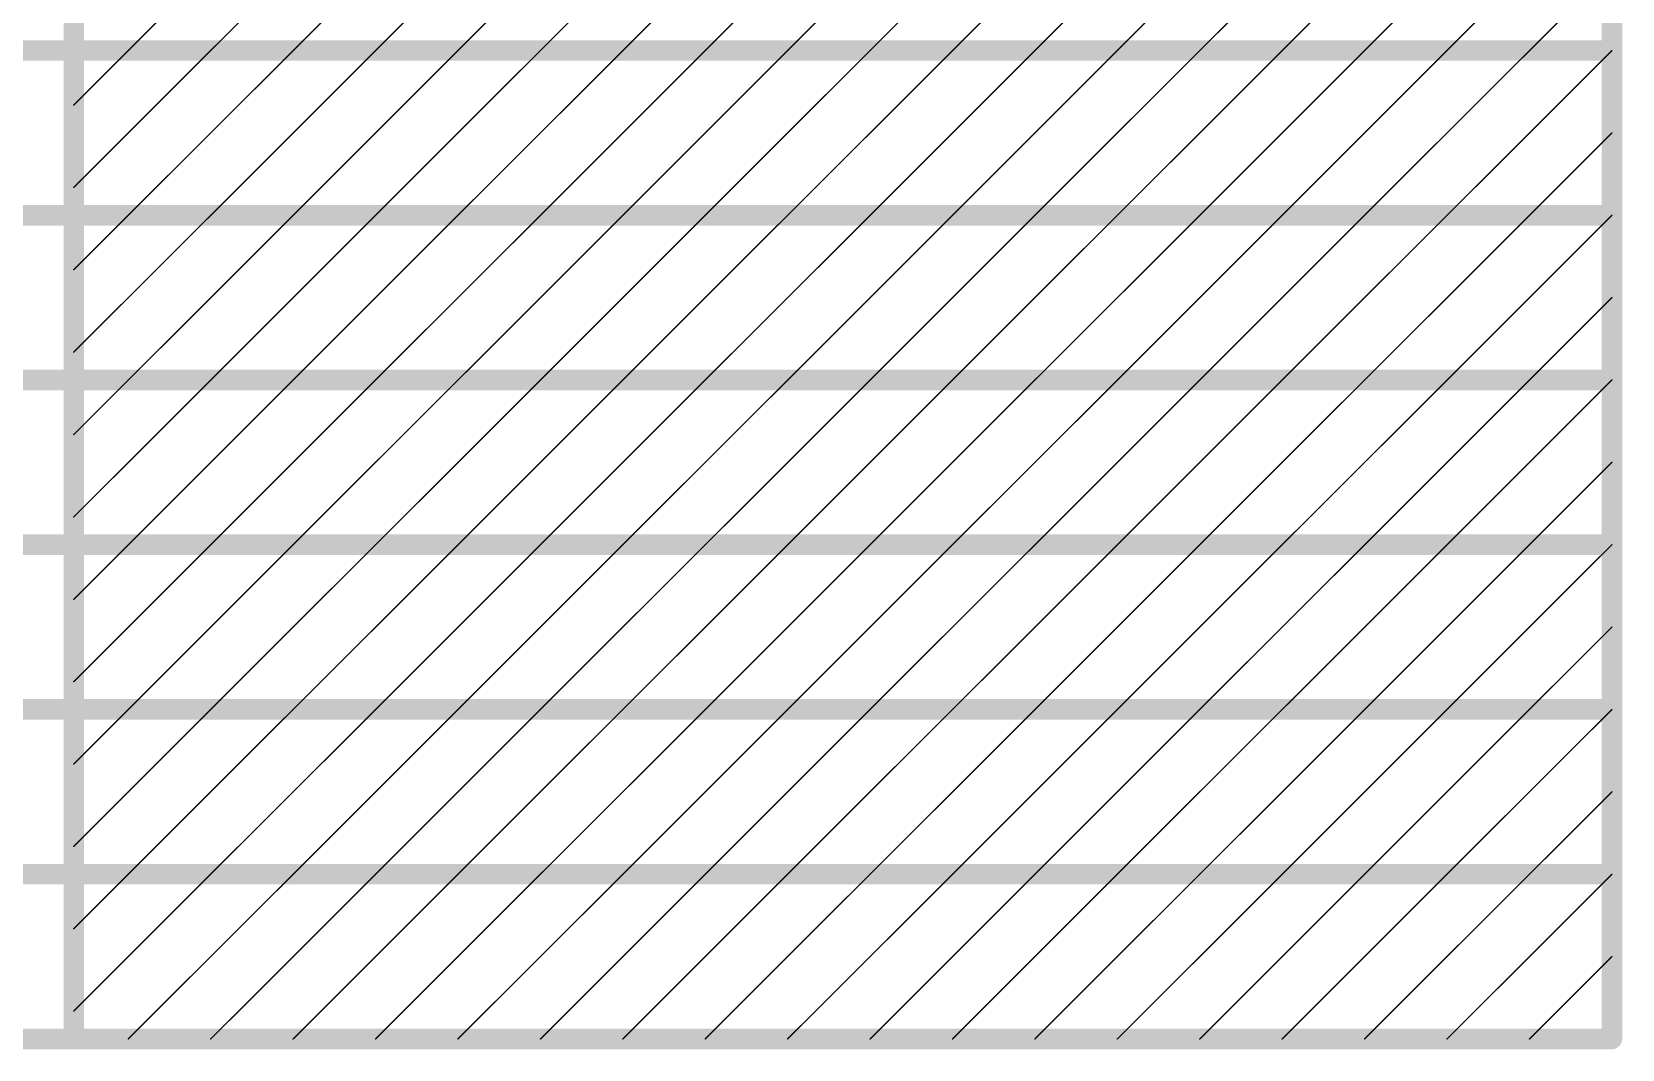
# Model space of a CAD drawing. Header units: inches. Extents: x -0.5 to 14, y -0.2 to 4.7.
# Drawn here: x 2.879 to 4.037, y 3.257 to 3.999 of the extents above; entities that cross this region are included whole.
import ezdxf

# ---------------------------------------------------------------- set-up
doc = ezdxf.new("R2010")
doc.units = ezdxf.units.IN
doc.header["$MEASUREMENT"] = 0
doc.layers.add('Dimensions', color=6, linetype='Continuous')

msp = doc.modelspace()

# ---------------------------------------------------------------- linework, layer by layer
at = {"layer": 'Dimensions'}
for points in [[(2.9097, 3.265, 0.015, 0.015, 0), (2.9097, 4.705, 0.015, 0.015, 0)], [(4.0294, 3.265, 0.015, 0.015, 0), (4.0294, 4.705, 0.015, 0.015, 0)], [(2.9494, 3.985, 0.001, 0.001, 0), (3.0694, 4.105, 0.001, 0.001, 0)], [(3.0094, 3.985, 0.001, 0.001, 0), (3.1294, 4.105, 0.001, 0.001, 0)], [(3.0694, 3.985, 0.001, 0.001, 0), (3.1894, 4.105, 0.001, 0.001, 0)], [(3.1294, 3.985, 0.001, 0.001, 0), (3.2494, 4.105, 0.001, 0.001, 0)], [(3.1894, 3.985, 0.001, 0.001, 0), (3.3094, 4.105, 0.001, 0.001, 0)], [(3.2494, 3.985, 0.001, 0.001, 0), (3.3694, 4.105, 0.001, 0.001, 0)], [(3.3094, 3.985, 0.001, 0.001, 0), (3.4294, 4.105, 0.001, 0.001, 0)], [(3.3694, 3.985, 0.001, 0.001, 0), (3.4894, 4.105, 0.001, 0.001, 0)], [(3.4294, 3.985, 0.001, 0.001, 0), (3.5494, 4.105, 0.001, 0.001, 0)], [(3.4894, 3.985, 0.001, 0.001, 0), (3.6094, 4.105, 0.001, 0.001, 0)], [(3.5494, 3.985, 0.001, 0.001, 0), (3.6694, 4.105, 0.001, 0.001, 0)], [(3.6094, 3.985, 0.001, 0.001, 0), (3.7294, 4.105, 0.001, 0.001, 0)], [(3.6694, 3.985, 0.001, 0.001, 0), (3.7894, 4.105, 0.001, 0.001, 0)], [(3.7294, 3.985, 0.001, 0.001, 0), (3.8494, 4.105, 0.001, 0.001, 0)], [(3.7894, 3.985, 0.001, 0.001, 0), (3.9094, 4.105, 0.001, 0.001, 0)], [(3.8494, 3.985, 0.001, 0.001, 0), (3.9694, 4.105, 0.001, 0.001, 0)], [(3.9094, 3.985, 0.001, 0.001, 0), (4.0294, 4.105, 0.001, 0.001, 0)], [(3.9694, 3.985, 0.001, 0.001, 0), (4.0294, 4.045, 0.001, 0.001, 0)], [(2.3398, 3.985, 0.015, 0.015, 0), (2.9097, 3.985, 0.015, 0.015, 0)], [(2.9097, 3.985, 0.015, 0.015, 0), (4.0294, 3.985, 0.015, 0.015, 0)], [(2.9097, 3.8853, 0.001, 0.001, 0), (3.0094, 3.985, 0.001, 0.001, 0)], [(2.9097, 3.9453, 0.001, 0.001, 0), (2.9494, 3.985, 0.001, 0.001, 0)], [(2.9494, 3.865, 0.001, 0.001, 0), (3.0694, 3.985, 0.001, 0.001, 0)], [(3.0094, 3.865, 0.001, 0.001, 0), (3.1294, 3.985, 0.001, 0.001, 0)], [(3.0694, 3.865, 0.001, 0.001, 0), (3.1894, 3.985, 0.001, 0.001, 0)], [(3.1294, 3.865, 0.001, 0.001, 0), (3.2494, 3.985, 0.001, 0.001, 0)], [(3.1894, 3.865, 0.001, 0.001, 0), (3.3094, 3.985, 0.001, 0.001, 0)], [(3.2494, 3.865, 0.001, 0.001, 0), (3.3694, 3.985, 0.001, 0.001, 0)], [(3.3094, 3.865, 0.001, 0.001, 0), (3.4294, 3.985, 0.001, 0.001, 0)], [(3.3694, 3.865, 0.001, 0.001, 0), (3.4894, 3.985, 0.001, 0.001, 0)], [(3.4294, 3.865, 0.001, 0.001, 0), (3.5494, 3.985, 0.001, 0.001, 0)], [(3.4894, 3.865, 0.001, 0.001, 0), (3.6094, 3.985, 0.001, 0.001, 0)], [(3.5494, 3.865, 0.001, 0.001, 0), (3.6694, 3.985, 0.001, 0.001, 0)], [(3.6094, 3.865, 0.001, 0.001, 0), (3.7294, 3.985, 0.001, 0.001, 0)], [(3.6694, 3.865, 0.001, 0.001, 0), (3.7894, 3.985, 0.001, 0.001, 0)], [(3.7294, 3.865, 0.001, 0.001, 0), (3.8494, 3.985, 0.001, 0.001, 0)], [(3.7894, 3.865, 0.001, 0.001, 0), (3.9094, 3.985, 0.001, 0.001, 0)], [(3.8494, 3.865, 0.001, 0.001, 0), (3.9694, 3.985, 0.001, 0.001, 0)], [(3.9094, 3.865, 0.001, 0.001, 0), (4.0294, 3.985, 0.001, 0.001, 0)], [(3.9694, 3.865, 0.001, 0.001, 0), (4.0294, 3.925, 0.001, 0.001, 0)], [(2.3398, 3.865, 0.015, 0.015, 0), (2.9097, 3.865, 0.015, 0.015, 0)], [(2.9097, 3.865, 0.015, 0.015, 0), (4.0294, 3.865, 0.015, 0.015, 0)], [(2.9097, 3.7653, 0.001, 0.001, 0), (3.0094, 3.865, 0.001, 0.001, 0)], [(2.9097, 3.8253, 0.001, 0.001, 0), (2.9494, 3.865, 0.001, 0.001, 0)], [(2.9494, 3.745, 0.001, 0.001, 0), (3.0694, 3.865, 0.001, 0.001, 0)], [(3.0094, 3.745, 0.001, 0.001, 0), (3.1294, 3.865, 0.001, 0.001, 0)], [(3.0694, 3.745, 0.001, 0.001, 0), (3.1894, 3.865, 0.001, 0.001, 0)], [(3.1294, 3.745, 0.001, 0.001, 0), (3.2494, 3.865, 0.001, 0.001, 0)], [(3.1894, 3.745, 0.001, 0.001, 0), (3.3094, 3.865, 0.001, 0.001, 0)], [(3.2494, 3.745, 0.001, 0.001, 0), (3.3694, 3.865, 0.001, 0.001, 0)], [(3.3094, 3.745, 0.001, 0.001, 0), (3.4294, 3.865, 0.001, 0.001, 0)], [(3.3694, 3.745, 0.001, 0.001, 0), (3.4894, 3.865, 0.001, 0.001, 0)], [(3.4294, 3.745, 0.001, 0.001, 0), (3.5494, 3.865, 0.001, 0.001, 0)], [(3.4894, 3.745, 0.001, 0.001, 0), (3.6094, 3.865, 0.001, 0.001, 0)], [(3.5494, 3.745, 0.001, 0.001, 0), (3.6694, 3.865, 0.001, 0.001, 0)], [(3.6094, 3.745, 0.001, 0.001, 0), (3.7294, 3.865, 0.001, 0.001, 0)], [(3.6694, 3.745, 0.001, 0.001, 0), (3.7894, 3.865, 0.001, 0.001, 0)], [(3.7294, 3.745, 0.001, 0.001, 0), (3.8494, 3.865, 0.001, 0.001, 0)], [(3.7894, 3.745, 0.001, 0.001, 0), (3.9094, 3.865, 0.001, 0.001, 0)], [(3.8494, 3.745, 0.001, 0.001, 0), (3.9694, 3.865, 0.001, 0.001, 0)], [(3.9094, 3.745, 0.001, 0.001, 0), (4.0294, 3.865, 0.001, 0.001, 0)], [(3.9694, 3.745, 0.001, 0.001, 0), (4.0294, 3.805, 0.001, 0.001, 0)], [(2.3398, 3.745, 0.015, 0.015, 0), (2.9097, 3.745, 0.015, 0.015, 0)], [(2.9097, 3.745, 0.015, 0.015, 0), (4.0294, 3.745, 0.015, 0.015, 0)], [(2.9097, 3.6453, 0.001, 0.001, 0), (3.0094, 3.745, 0.001, 0.001, 0)], [(2.9097, 3.7053, 0.001, 0.001, 0), (2.9494, 3.745, 0.001, 0.001, 0)], [(2.9494, 3.625, 0.001, 0.001, 0), (3.0694, 3.745, 0.001, 0.001, 0)], [(3.0094, 3.625, 0.001, 0.001, 0), (3.1294, 3.745, 0.001, 0.001, 0)], [(3.0694, 3.625, 0.001, 0.001, 0), (3.1894, 3.745, 0.001, 0.001, 0)], [(3.1294, 3.625, 0.001, 0.001, 0), (3.2494, 3.745, 0.001, 0.001, 0)], [(3.1894, 3.625, 0.001, 0.001, 0), (3.3094, 3.745, 0.001, 0.001, 0)], [(3.2494, 3.625, 0.001, 0.001, 0), (3.3694, 3.745, 0.001, 0.001, 0)], [(3.3094, 3.625, 0.001, 0.001, 0), (3.4294, 3.745, 0.001, 0.001, 0)], [(3.3694, 3.625, 0.001, 0.001, 0), (3.4894, 3.745, 0.001, 0.001, 0)], [(3.4294, 3.625, 0.001, 0.001, 0), (3.5494, 3.745, 0.001, 0.001, 0)], [(3.4894, 3.625, 0.001, 0.001, 0), (3.6094, 3.745, 0.001, 0.001, 0)], [(3.5494, 3.625, 0.001, 0.001, 0), (3.6694, 3.745, 0.001, 0.001, 0)], [(3.6094, 3.625, 0.001, 0.001, 0), (3.7294, 3.745, 0.001, 0.001, 0)], [(3.6694, 3.625, 0.001, 0.001, 0), (3.7894, 3.745, 0.001, 0.001, 0)], [(3.7294, 3.625, 0.001, 0.001, 0), (3.8494, 3.745, 0.001, 0.001, 0)], [(3.7894, 3.625, 0.001, 0.001, 0), (3.9094, 3.745, 0.001, 0.001, 0)], [(3.8494, 3.625, 0.001, 0.001, 0), (3.9694, 3.745, 0.001, 0.001, 0)], [(3.9094, 3.625, 0.001, 0.001, 0), (4.0294, 3.745, 0.001, 0.001, 0)], [(3.9694, 3.625, 0.001, 0.001, 0), (4.0294, 3.685, 0.001, 0.001, 0)], [(2.3398, 3.625, 0.015, 0.015, 0), (2.9097, 3.625, 0.015, 0.015, 0)], [(2.9097, 3.625, 0.015, 0.015, 0), (4.0294, 3.625, 0.015, 0.015, 0)], [(2.9097, 3.5253, 0.001, 0.001, 0), (3.0094, 3.625, 0.001, 0.001, 0)], [(2.9097, 3.5853, 0.001, 0.001, 0), (2.9494, 3.625, 0.001, 0.001, 0)], [(2.9494, 3.505, 0.001, 0.001, 0), (3.0694, 3.625, 0.001, 0.001, 0)], [(3.0094, 3.505, 0.001, 0.001, 0), (3.1294, 3.625, 0.001, 0.001, 0)], [(3.0694, 3.505, 0.001, 0.001, 0), (3.1894, 3.625, 0.001, 0.001, 0)], [(3.1294, 3.505, 0.001, 0.001, 0), (3.2494, 3.625, 0.001, 0.001, 0)], [(3.1894, 3.505, 0.001, 0.001, 0), (3.3094, 3.625, 0.001, 0.001, 0)], [(3.2494, 3.505, 0.001, 0.001, 0), (3.3694, 3.625, 0.001, 0.001, 0)], [(3.3094, 3.505, 0.001, 0.001, 0), (3.4294, 3.625, 0.001, 0.001, 0)], [(3.3694, 3.505, 0.001, 0.001, 0), (3.4894, 3.625, 0.001, 0.001, 0)], [(3.4294, 3.505, 0.001, 0.001, 0), (3.5494, 3.625, 0.001, 0.001, 0)], [(3.4894, 3.505, 0.001, 0.001, 0), (3.6094, 3.625, 0.001, 0.001, 0)], [(3.5494, 3.505, 0.001, 0.001, 0), (3.6694, 3.625, 0.001, 0.001, 0)], [(3.6094, 3.505, 0.001, 0.001, 0), (3.7294, 3.625, 0.001, 0.001, 0)], [(3.6694, 3.505, 0.001, 0.001, 0), (3.7894, 3.625, 0.001, 0.001, 0)], [(3.7294, 3.505, 0.001, 0.001, 0), (3.8494, 3.625, 0.001, 0.001, 0)], [(3.7894, 3.505, 0.001, 0.001, 0), (3.9094, 3.625, 0.001, 0.001, 0)], [(3.8494, 3.505, 0.001, 0.001, 0), (3.9694, 3.625, 0.001, 0.001, 0)], [(3.9094, 3.505, 0.001, 0.001, 0), (4.0294, 3.625, 0.001, 0.001, 0)], [(3.9694, 3.505, 0.001, 0.001, 0), (4.0294, 3.565, 0.001, 0.001, 0)], [(2.3398, 3.505, 0.015, 0.015, 0), (2.9097, 3.505, 0.015, 0.015, 0)], [(2.9097, 3.505, 0.015, 0.015, 0), (4.0294, 3.505, 0.015, 0.015, 0)], [(2.9097, 3.4053, 0.001, 0.001, 0), (3.0094, 3.505, 0.001, 0.001, 0)], [(2.9097, 3.4653, 0.001, 0.001, 0), (2.9494, 3.505, 0.001, 0.001, 0)], [(2.9494, 3.385, 0.001, 0.001, 0), (3.0694, 3.505, 0.001, 0.001, 0)], [(3.0094, 3.385, 0.001, 0.001, 0), (3.1294, 3.505, 0.001, 0.001, 0)], [(3.0694, 3.385, 0.001, 0.001, 0), (3.1894, 3.505, 0.001, 0.001, 0)], [(3.1294, 3.385, 0.001, 0.001, 0), (3.2494, 3.505, 0.001, 0.001, 0)], [(3.1894, 3.385, 0.001, 0.001, 0), (3.3094, 3.505, 0.001, 0.001, 0)], [(3.2494, 3.385, 0.001, 0.001, 0), (3.3694, 3.505, 0.001, 0.001, 0)], [(3.3094, 3.385, 0.001, 0.001, 0), (3.4294, 3.505, 0.001, 0.001, 0)], [(3.3694, 3.385, 0.001, 0.001, 0), (3.4894, 3.505, 0.001, 0.001, 0)], [(3.4294, 3.385, 0.001, 0.001, 0), (3.5494, 3.505, 0.001, 0.001, 0)], [(3.4894, 3.385, 0.001, 0.001, 0), (3.6094, 3.505, 0.001, 0.001, 0)], [(3.5494, 3.385, 0.001, 0.001, 0), (3.6694, 3.505, 0.001, 0.001, 0)], [(3.6094, 3.385, 0.001, 0.001, 0), (3.7294, 3.505, 0.001, 0.001, 0)], [(3.6694, 3.385, 0.001, 0.001, 0), (3.7894, 3.505, 0.001, 0.001, 0)], [(3.7294, 3.385, 0.001, 0.001, 0), (3.8494, 3.505, 0.001, 0.001, 0)], [(3.7894, 3.385, 0.001, 0.001, 0), (3.9094, 3.505, 0.001, 0.001, 0)], [(3.8494, 3.385, 0.001, 0.001, 0), (3.9694, 3.505, 0.001, 0.001, 0)], [(3.9094, 3.385, 0.001, 0.001, 0), (4.0294, 3.505, 0.001, 0.001, 0)], [(3.9694, 3.385, 0.001, 0.001, 0), (4.0294, 3.445, 0.001, 0.001, 0)], [(2.3398, 3.385, 0.015, 0.015, 0), (2.9097, 3.385, 0.015, 0.015, 0)], [(2.9097, 3.385, 0.015, 0.015, 0), (4.0294, 3.385, 0.015, 0.015, 0)], [(2.9097, 3.2853, 0.001, 0.001, 0), (3.0094, 3.385, 0.001, 0.001, 0)], [(2.9097, 3.3453, 0.001, 0.001, 0), (2.9494, 3.385, 0.001, 0.001, 0)], [(2.9494, 3.265, 0.001, 0.001, 0), (3.0694, 3.385, 0.001, 0.001, 0)], [(3.0094, 3.265, 0.001, 0.001, 0), (3.1294, 3.385, 0.001, 0.001, 0)], [(3.0694, 3.265, 0.001, 0.001, 0), (3.1894, 3.385, 0.001, 0.001, 0)], [(3.1294, 3.265, 0.001, 0.001, 0), (3.2494, 3.385, 0.001, 0.001, 0)], [(3.1894, 3.265, 0.001, 0.001, 0), (3.3094, 3.385, 0.001, 0.001, 0)], [(3.2494, 3.265, 0.001, 0.001, 0), (3.3694, 3.385, 0.001, 0.001, 0)], [(3.3094, 3.265, 0.001, 0.001, 0), (3.4294, 3.385, 0.001, 0.001, 0)], [(3.3694, 3.265, 0.001, 0.001, 0), (3.4894, 3.385, 0.001, 0.001, 0)], [(3.4294, 3.265, 0.001, 0.001, 0), (3.5494, 3.385, 0.001, 0.001, 0)], [(3.4894, 3.265, 0.001, 0.001, 0), (3.6094, 3.385, 0.001, 0.001, 0)], [(3.5494, 3.265, 0.001, 0.001, 0), (3.6694, 3.385, 0.001, 0.001, 0)], [(3.6094, 3.265, 0.001, 0.001, 0), (3.7294, 3.385, 0.001, 0.001, 0)], [(3.6694, 3.265, 0.001, 0.001, 0), (3.7894, 3.385, 0.001, 0.001, 0)], [(3.7294, 3.265, 0.001, 0.001, 0), (3.8494, 3.385, 0.001, 0.001, 0)], [(3.7894, 3.265, 0.001, 0.001, 0), (3.9094, 3.385, 0.001, 0.001, 0)], [(3.8494, 3.265, 0.001, 0.001, 0), (3.9694, 3.385, 0.001, 0.001, 0)], [(3.9094, 3.265, 0.001, 0.001, 0), (4.0294, 3.385, 0.001, 0.001, 0)], [(3.9694, 3.265, 0.001, 0.001, 0), (4.0294, 3.325, 0.001, 0.001, 0)], [(2.3398, 3.265, 0.015, 0.015, 0), (2.9097, 3.265, 0.015, 0.015, 0)], [(2.9097, 3.265, 0.015, 0.015, 0), (4.0294, 3.265, 0.015, 0.015, 0)]]:
    msp.add_lwpolyline(points, format="xyseb", dxfattribs=at)
for points in [[(2.9059, 3.985, 0.0075, 0.0075, 1), (2.9134, 3.985, 0.0075, 0.0075, 1)], [(2.9059, 3.985, 0.0075, 0.0075, 1), (2.9134, 3.985, 0.0075, 0.0075, 1)], [(2.9491, 3.985, 0.0005, 0.0005, 1), (2.9496, 3.985, 0.0005, 0.0005, 1)], [(2.9491, 3.985, 0.0005, 0.0005, 1), (2.9496, 3.985, 0.0005, 0.0005, 1)], [(3.0091, 3.985, 0.0005, 0.0005, 1), (3.0096, 3.985, 0.0005, 0.0005, 1)], [(3.0091, 3.985, 0.0005, 0.0005, 1), (3.0096, 3.985, 0.0005, 0.0005, 1)], [(3.0691, 3.985, 0.0005, 0.0005, 1), (3.0696, 3.985, 0.0005, 0.0005, 1)], [(3.0691, 3.985, 0.0005, 0.0005, 1), (3.0696, 3.985, 0.0005, 0.0005, 1)], [(3.1291, 3.985, 0.0005, 0.0005, 1), (3.1296, 3.985, 0.0005, 0.0005, 1)], [(3.1291, 3.985, 0.0005, 0.0005, 1), (3.1296, 3.985, 0.0005, 0.0005, 1)], [(3.1891, 3.985, 0.0005, 0.0005, 1), (3.1896, 3.985, 0.0005, 0.0005, 1)], [(3.1891, 3.985, 0.0005, 0.0005, 1), (3.1896, 3.985, 0.0005, 0.0005, 1)], [(3.2491, 3.985, 0.0005, 0.0005, 1), (3.2496, 3.985, 0.0005, 0.0005, 1)], [(3.2491, 3.985, 0.0005, 0.0005, 1), (3.2496, 3.985, 0.0005, 0.0005, 1)], [(3.3091, 3.985, 0.0005, 0.0005, 1), (3.3096, 3.985, 0.0005, 0.0005, 1)], [(3.3091, 3.985, 0.0005, 0.0005, 1), (3.3096, 3.985, 0.0005, 0.0005, 1)], [(3.3691, 3.985, 0.0005, 0.0005, 1), (3.3696, 3.985, 0.0005, 0.0005, 1)], [(3.3691, 3.985, 0.0005, 0.0005, 1), (3.3696, 3.985, 0.0005, 0.0005, 1)], [(3.4291, 3.985, 0.0005, 0.0005, 1), (3.4296, 3.985, 0.0005, 0.0005, 1)], [(3.4291, 3.985, 0.0005, 0.0005, 1), (3.4296, 3.985, 0.0005, 0.0005, 1)], [(3.4891, 3.985, 0.0005, 0.0005, 1), (3.4896, 3.985, 0.0005, 0.0005, 1)], [(3.4891, 3.985, 0.0005, 0.0005, 1), (3.4896, 3.985, 0.0005, 0.0005, 1)], [(3.5491, 3.985, 0.0005, 0.0005, 1), (3.5496, 3.985, 0.0005, 0.0005, 1)], [(3.5491, 3.985, 0.0005, 0.0005, 1), (3.5496, 3.985, 0.0005, 0.0005, 1)], [(3.6091, 3.985, 0.0005, 0.0005, 1), (3.6096, 3.985, 0.0005, 0.0005, 1)], [(3.6091, 3.985, 0.0005, 0.0005, 1), (3.6096, 3.985, 0.0005, 0.0005, 1)], [(3.6691, 3.985, 0.0005, 0.0005, 1), (3.6696, 3.985, 0.0005, 0.0005, 1)], [(3.6691, 3.985, 0.0005, 0.0005, 1), (3.6696, 3.985, 0.0005, 0.0005, 1)], [(3.7291, 3.985, 0.0005, 0.0005, 1), (3.7296, 3.985, 0.0005, 0.0005, 1)], [(3.7291, 3.985, 0.0005, 0.0005, 1), (3.7296, 3.985, 0.0005, 0.0005, 1)], [(3.7891, 3.985, 0.0005, 0.0005, 1), (3.7896, 3.985, 0.0005, 0.0005, 1)], [(3.7891, 3.985, 0.0005, 0.0005, 1), (3.7896, 3.985, 0.0005, 0.0005, 1)], [(3.8491, 3.985, 0.0005, 0.0005, 1), (3.8496, 3.985, 0.0005, 0.0005, 1)], [(3.8491, 3.985, 0.0005, 0.0005, 1), (3.8496, 3.985, 0.0005, 0.0005, 1)], [(3.9091, 3.985, 0.0005, 0.0005, 1), (3.9096, 3.985, 0.0005, 0.0005, 1)], [(3.9091, 3.985, 0.0005, 0.0005, 1), (3.9096, 3.985, 0.0005, 0.0005, 1)], [(3.9691, 3.985, 0.0005, 0.0005, 1), (3.9696, 3.985, 0.0005, 0.0005, 1)], [(3.9691, 3.985, 0.0005, 0.0005, 1), (3.9696, 3.985, 0.0005, 0.0005, 1)], [(4.0256, 3.985, 0.0075, 0.0075, 1), (4.0331, 3.985, 0.0075, 0.0075, 1)], [(4.0291, 3.985, 0.0005, 0.0005, 1), (4.0296, 3.985, 0.0005, 0.0005, 1)], [(2.9094, 3.9453, 0.0005, 0.0005, 1), (2.9099, 3.9453, 0.0005, 0.0005, 1)], [(4.0291, 3.925, 0.0005, 0.0005, 1), (4.0296, 3.925, 0.0005, 0.0005, 1)], [(2.9094, 3.8853, 0.0005, 0.0005, 1), (2.9099, 3.8853, 0.0005, 0.0005, 1)], [(2.9059, 3.865, 0.0075, 0.0075, 1), (2.9134, 3.865, 0.0075, 0.0075, 1)], [(2.9059, 3.865, 0.0075, 0.0075, 1), (2.9134, 3.865, 0.0075, 0.0075, 1)], [(4.0256, 3.865, 0.0075, 0.0075, 1), (4.0331, 3.865, 0.0075, 0.0075, 1)], [(2.9491, 3.865, 0.0005, 0.0005, 1), (2.9496, 3.865, 0.0005, 0.0005, 1)], [(2.9491, 3.865, 0.0005, 0.0005, 1), (2.9496, 3.865, 0.0005, 0.0005, 1)], [(3.0091, 3.865, 0.0005, 0.0005, 1), (3.0096, 3.865, 0.0005, 0.0005, 1)], [(3.0091, 3.865, 0.0005, 0.0005, 1), (3.0096, 3.865, 0.0005, 0.0005, 1)], [(3.0691, 3.865, 0.0005, 0.0005, 1), (3.0696, 3.865, 0.0005, 0.0005, 1)], [(3.0691, 3.865, 0.0005, 0.0005, 1), (3.0696, 3.865, 0.0005, 0.0005, 1)], [(3.1291, 3.865, 0.0005, 0.0005, 1), (3.1296, 3.865, 0.0005, 0.0005, 1)], [(3.1291, 3.865, 0.0005, 0.0005, 1), (3.1296, 3.865, 0.0005, 0.0005, 1)], [(3.1891, 3.865, 0.0005, 0.0005, 1), (3.1896, 3.865, 0.0005, 0.0005, 1)], [(3.1891, 3.865, 0.0005, 0.0005, 1), (3.1896, 3.865, 0.0005, 0.0005, 1)], [(3.2491, 3.865, 0.0005, 0.0005, 1), (3.2496, 3.865, 0.0005, 0.0005, 1)], [(3.2491, 3.865, 0.0005, 0.0005, 1), (3.2496, 3.865, 0.0005, 0.0005, 1)], [(3.3091, 3.865, 0.0005, 0.0005, 1), (3.3096, 3.865, 0.0005, 0.0005, 1)], [(3.3091, 3.865, 0.0005, 0.0005, 1), (3.3096, 3.865, 0.0005, 0.0005, 1)], [(3.3691, 3.865, 0.0005, 0.0005, 1), (3.3696, 3.865, 0.0005, 0.0005, 1)], [(3.3691, 3.865, 0.0005, 0.0005, 1), (3.3696, 3.865, 0.0005, 0.0005, 1)], [(3.4291, 3.865, 0.0005, 0.0005, 1), (3.4296, 3.865, 0.0005, 0.0005, 1)], [(3.4291, 3.865, 0.0005, 0.0005, 1), (3.4296, 3.865, 0.0005, 0.0005, 1)], [(3.4891, 3.865, 0.0005, 0.0005, 1), (3.4896, 3.865, 0.0005, 0.0005, 1)], [(3.4891, 3.865, 0.0005, 0.0005, 1), (3.4896, 3.865, 0.0005, 0.0005, 1)], [(3.5491, 3.865, 0.0005, 0.0005, 1), (3.5496, 3.865, 0.0005, 0.0005, 1)], [(3.5491, 3.865, 0.0005, 0.0005, 1), (3.5496, 3.865, 0.0005, 0.0005, 1)], [(3.6091, 3.865, 0.0005, 0.0005, 1), (3.6096, 3.865, 0.0005, 0.0005, 1)], [(3.6091, 3.865, 0.0005, 0.0005, 1), (3.6096, 3.865, 0.0005, 0.0005, 1)], [(3.6691, 3.865, 0.0005, 0.0005, 1), (3.6696, 3.865, 0.0005, 0.0005, 1)], [(3.6691, 3.865, 0.0005, 0.0005, 1), (3.6696, 3.865, 0.0005, 0.0005, 1)], [(3.7291, 3.865, 0.0005, 0.0005, 1), (3.7296, 3.865, 0.0005, 0.0005, 1)], [(3.7291, 3.865, 0.0005, 0.0005, 1), (3.7296, 3.865, 0.0005, 0.0005, 1)], [(3.7891, 3.865, 0.0005, 0.0005, 1), (3.7896, 3.865, 0.0005, 0.0005, 1)], [(3.7891, 3.865, 0.0005, 0.0005, 1), (3.7896, 3.865, 0.0005, 0.0005, 1)], [(3.8491, 3.865, 0.0005, 0.0005, 1), (3.8496, 3.865, 0.0005, 0.0005, 1)], [(3.8491, 3.865, 0.0005, 0.0005, 1), (3.8496, 3.865, 0.0005, 0.0005, 1)], [(3.9091, 3.865, 0.0005, 0.0005, 1), (3.9096, 3.865, 0.0005, 0.0005, 1)], [(3.9091, 3.865, 0.0005, 0.0005, 1), (3.9096, 3.865, 0.0005, 0.0005, 1)], [(3.9691, 3.865, 0.0005, 0.0005, 1), (3.9696, 3.865, 0.0005, 0.0005, 1)], [(3.9691, 3.865, 0.0005, 0.0005, 1), (3.9696, 3.865, 0.0005, 0.0005, 1)], [(4.0291, 3.865, 0.0005, 0.0005, 1), (4.0296, 3.865, 0.0005, 0.0005, 1)], [(2.9094, 3.8253, 0.0005, 0.0005, 1), (2.9099, 3.8253, 0.0005, 0.0005, 1)], [(4.0291, 3.805, 0.0005, 0.0005, 1), (4.0296, 3.805, 0.0005, 0.0005, 1)], [(2.9094, 3.7653, 0.0005, 0.0005, 1), (2.9099, 3.7653, 0.0005, 0.0005, 1)], [(2.9059, 3.745, 0.0075, 0.0075, 1), (2.9134, 3.745, 0.0075, 0.0075, 1)], [(2.9059, 3.745, 0.0075, 0.0075, 1), (2.9134, 3.745, 0.0075, 0.0075, 1)], [(4.0256, 3.745, 0.0075, 0.0075, 1), (4.0331, 3.745, 0.0075, 0.0075, 1)], [(2.9491, 3.745, 0.0005, 0.0005, 1), (2.9496, 3.745, 0.0005, 0.0005, 1)], [(2.9491, 3.745, 0.0005, 0.0005, 1), (2.9496, 3.745, 0.0005, 0.0005, 1)], [(3.0091, 3.745, 0.0005, 0.0005, 1), (3.0096, 3.745, 0.0005, 0.0005, 1)], [(3.0091, 3.745, 0.0005, 0.0005, 1), (3.0096, 3.745, 0.0005, 0.0005, 1)], [(3.0691, 3.745, 0.0005, 0.0005, 1), (3.0696, 3.745, 0.0005, 0.0005, 1)], [(3.0691, 3.745, 0.0005, 0.0005, 1), (3.0696, 3.745, 0.0005, 0.0005, 1)], [(3.1291, 3.745, 0.0005, 0.0005, 1), (3.1296, 3.745, 0.0005, 0.0005, 1)], [(3.1291, 3.745, 0.0005, 0.0005, 1), (3.1296, 3.745, 0.0005, 0.0005, 1)], [(3.1891, 3.745, 0.0005, 0.0005, 1), (3.1896, 3.745, 0.0005, 0.0005, 1)], [(3.1891, 3.745, 0.0005, 0.0005, 1), (3.1896, 3.745, 0.0005, 0.0005, 1)], [(3.2491, 3.745, 0.0005, 0.0005, 1), (3.2496, 3.745, 0.0005, 0.0005, 1)], [(3.2491, 3.745, 0.0005, 0.0005, 1), (3.2496, 3.745, 0.0005, 0.0005, 1)], [(3.3091, 3.745, 0.0005, 0.0005, 1), (3.3096, 3.745, 0.0005, 0.0005, 1)], [(3.3091, 3.745, 0.0005, 0.0005, 1), (3.3096, 3.745, 0.0005, 0.0005, 1)], [(3.3691, 3.745, 0.0005, 0.0005, 1), (3.3696, 3.745, 0.0005, 0.0005, 1)], [(3.3691, 3.745, 0.0005, 0.0005, 1), (3.3696, 3.745, 0.0005, 0.0005, 1)], [(3.4291, 3.745, 0.0005, 0.0005, 1), (3.4296, 3.745, 0.0005, 0.0005, 1)], [(3.4291, 3.745, 0.0005, 0.0005, 1), (3.4296, 3.745, 0.0005, 0.0005, 1)], [(3.4891, 3.745, 0.0005, 0.0005, 1), (3.4896, 3.745, 0.0005, 0.0005, 1)], [(3.4891, 3.745, 0.0005, 0.0005, 1), (3.4896, 3.745, 0.0005, 0.0005, 1)], [(3.5491, 3.745, 0.0005, 0.0005, 1), (3.5496, 3.745, 0.0005, 0.0005, 1)], [(3.5491, 3.745, 0.0005, 0.0005, 1), (3.5496, 3.745, 0.0005, 0.0005, 1)], [(3.6091, 3.745, 0.0005, 0.0005, 1), (3.6096, 3.745, 0.0005, 0.0005, 1)], [(3.6091, 3.745, 0.0005, 0.0005, 1), (3.6096, 3.745, 0.0005, 0.0005, 1)], [(3.6691, 3.745, 0.0005, 0.0005, 1), (3.6696, 3.745, 0.0005, 0.0005, 1)], [(3.6691, 3.745, 0.0005, 0.0005, 1), (3.6696, 3.745, 0.0005, 0.0005, 1)], [(3.7291, 3.745, 0.0005, 0.0005, 1), (3.7296, 3.745, 0.0005, 0.0005, 1)], [(3.7291, 3.745, 0.0005, 0.0005, 1), (3.7296, 3.745, 0.0005, 0.0005, 1)], [(3.7891, 3.745, 0.0005, 0.0005, 1), (3.7896, 3.745, 0.0005, 0.0005, 1)], [(3.7891, 3.745, 0.0005, 0.0005, 1), (3.7896, 3.745, 0.0005, 0.0005, 1)], [(3.8491, 3.745, 0.0005, 0.0005, 1), (3.8496, 3.745, 0.0005, 0.0005, 1)], [(3.8491, 3.745, 0.0005, 0.0005, 1), (3.8496, 3.745, 0.0005, 0.0005, 1)], [(3.9091, 3.745, 0.0005, 0.0005, 1), (3.9096, 3.745, 0.0005, 0.0005, 1)], [(3.9091, 3.745, 0.0005, 0.0005, 1), (3.9096, 3.745, 0.0005, 0.0005, 1)], [(3.9691, 3.745, 0.0005, 0.0005, 1), (3.9696, 3.745, 0.0005, 0.0005, 1)], [(3.9691, 3.745, 0.0005, 0.0005, 1), (3.9696, 3.745, 0.0005, 0.0005, 1)], [(4.0291, 3.745, 0.0005, 0.0005, 1), (4.0296, 3.745, 0.0005, 0.0005, 1)], [(2.9094, 3.7053, 0.0005, 0.0005, 1), (2.9099, 3.7053, 0.0005, 0.0005, 1)], [(4.0291, 3.685, 0.0005, 0.0005, 1), (4.0296, 3.685, 0.0005, 0.0005, 1)], [(2.9094, 3.6453, 0.0005, 0.0005, 1), (2.9099, 3.6453, 0.0005, 0.0005, 1)], [(2.9059, 3.625, 0.0075, 0.0075, 1), (2.9134, 3.625, 0.0075, 0.0075, 1)], [(2.9059, 3.625, 0.0075, 0.0075, 1), (2.9134, 3.625, 0.0075, 0.0075, 1)], [(2.9491, 3.625, 0.0005, 0.0005, 1), (2.9496, 3.625, 0.0005, 0.0005, 1)], [(2.9491, 3.625, 0.0005, 0.0005, 1), (2.9496, 3.625, 0.0005, 0.0005, 1)], [(3.0091, 3.625, 0.0005, 0.0005, 1), (3.0096, 3.625, 0.0005, 0.0005, 1)], [(3.0091, 3.625, 0.0005, 0.0005, 1), (3.0096, 3.625, 0.0005, 0.0005, 1)], [(3.0691, 3.625, 0.0005, 0.0005, 1), (3.0696, 3.625, 0.0005, 0.0005, 1)], [(3.0691, 3.625, 0.0005, 0.0005, 1), (3.0696, 3.625, 0.0005, 0.0005, 1)], [(3.1291, 3.625, 0.0005, 0.0005, 1), (3.1296, 3.625, 0.0005, 0.0005, 1)], [(3.1291, 3.625, 0.0005, 0.0005, 1), (3.1296, 3.625, 0.0005, 0.0005, 1)], [(3.1891, 3.625, 0.0005, 0.0005, 1), (3.1896, 3.625, 0.0005, 0.0005, 1)], [(3.1891, 3.625, 0.0005, 0.0005, 1), (3.1896, 3.625, 0.0005, 0.0005, 1)], [(3.2491, 3.625, 0.0005, 0.0005, 1), (3.2496, 3.625, 0.0005, 0.0005, 1)], [(3.2491, 3.625, 0.0005, 0.0005, 1), (3.2496, 3.625, 0.0005, 0.0005, 1)], [(3.3091, 3.625, 0.0005, 0.0005, 1), (3.3096, 3.625, 0.0005, 0.0005, 1)], [(3.3091, 3.625, 0.0005, 0.0005, 1), (3.3096, 3.625, 0.0005, 0.0005, 1)], [(3.3691, 3.625, 0.0005, 0.0005, 1), (3.3696, 3.625, 0.0005, 0.0005, 1)], [(3.3691, 3.625, 0.0005, 0.0005, 1), (3.3696, 3.625, 0.0005, 0.0005, 1)], [(3.4291, 3.625, 0.0005, 0.0005, 1), (3.4296, 3.625, 0.0005, 0.0005, 1)], [(3.4291, 3.625, 0.0005, 0.0005, 1), (3.4296, 3.625, 0.0005, 0.0005, 1)], [(3.4891, 3.625, 0.0005, 0.0005, 1), (3.4896, 3.625, 0.0005, 0.0005, 1)], [(3.4891, 3.625, 0.0005, 0.0005, 1), (3.4896, 3.625, 0.0005, 0.0005, 1)], [(3.5491, 3.625, 0.0005, 0.0005, 1), (3.5496, 3.625, 0.0005, 0.0005, 1)], [(3.5491, 3.625, 0.0005, 0.0005, 1), (3.5496, 3.625, 0.0005, 0.0005, 1)], [(3.6091, 3.625, 0.0005, 0.0005, 1), (3.6096, 3.625, 0.0005, 0.0005, 1)], [(3.6091, 3.625, 0.0005, 0.0005, 1), (3.6096, 3.625, 0.0005, 0.0005, 1)], [(3.6691, 3.625, 0.0005, 0.0005, 1), (3.6696, 3.625, 0.0005, 0.0005, 1)], [(3.6691, 3.625, 0.0005, 0.0005, 1), (3.6696, 3.625, 0.0005, 0.0005, 1)], [(3.7291, 3.625, 0.0005, 0.0005, 1), (3.7296, 3.625, 0.0005, 0.0005, 1)], [(3.7291, 3.625, 0.0005, 0.0005, 1), (3.7296, 3.625, 0.0005, 0.0005, 1)], [(3.7891, 3.625, 0.0005, 0.0005, 1), (3.7896, 3.625, 0.0005, 0.0005, 1)], [(3.7891, 3.625, 0.0005, 0.0005, 1), (3.7896, 3.625, 0.0005, 0.0005, 1)], [(3.8491, 3.625, 0.0005, 0.0005, 1), (3.8496, 3.625, 0.0005, 0.0005, 1)], [(3.8491, 3.625, 0.0005, 0.0005, 1), (3.8496, 3.625, 0.0005, 0.0005, 1)], [(3.9091, 3.625, 0.0005, 0.0005, 1), (3.9096, 3.625, 0.0005, 0.0005, 1)], [(3.9091, 3.625, 0.0005, 0.0005, 1), (3.9096, 3.625, 0.0005, 0.0005, 1)], [(3.9691, 3.625, 0.0005, 0.0005, 1), (3.9696, 3.625, 0.0005, 0.0005, 1)], [(3.9691, 3.625, 0.0005, 0.0005, 1), (3.9696, 3.625, 0.0005, 0.0005, 1)], [(4.0256, 3.625, 0.0075, 0.0075, 1), (4.0331, 3.625, 0.0075, 0.0075, 1)], [(4.0291, 3.625, 0.0005, 0.0005, 1), (4.0296, 3.625, 0.0005, 0.0005, 1)], [(2.9094, 3.5853, 0.0005, 0.0005, 1), (2.9099, 3.5853, 0.0005, 0.0005, 1)], [(4.0291, 3.565, 0.0005, 0.0005, 1), (4.0296, 3.565, 0.0005, 0.0005, 1)], [(2.9094, 3.5253, 0.0005, 0.0005, 1), (2.9099, 3.5253, 0.0005, 0.0005, 1)], [(2.9059, 3.505, 0.0075, 0.0075, 1), (2.9134, 3.505, 0.0075, 0.0075, 1)], [(2.9059, 3.505, 0.0075, 0.0075, 1), (2.9134, 3.505, 0.0075, 0.0075, 1)], [(4.0256, 3.505, 0.0075, 0.0075, 1), (4.0331, 3.505, 0.0075, 0.0075, 1)], [(2.9491, 3.505, 0.0005, 0.0005, 1), (2.9496, 3.505, 0.0005, 0.0005, 1)], [(2.9491, 3.505, 0.0005, 0.0005, 1), (2.9496, 3.505, 0.0005, 0.0005, 1)], [(3.0091, 3.505, 0.0005, 0.0005, 1), (3.0096, 3.505, 0.0005, 0.0005, 1)], [(3.0091, 3.505, 0.0005, 0.0005, 1), (3.0096, 3.505, 0.0005, 0.0005, 1)], [(3.0691, 3.505, 0.0005, 0.0005, 1), (3.0696, 3.505, 0.0005, 0.0005, 1)], [(3.0691, 3.505, 0.0005, 0.0005, 1), (3.0696, 3.505, 0.0005, 0.0005, 1)], [(3.1291, 3.505, 0.0005, 0.0005, 1), (3.1296, 3.505, 0.0005, 0.0005, 1)], [(3.1291, 3.505, 0.0005, 0.0005, 1), (3.1296, 3.505, 0.0005, 0.0005, 1)], [(3.1891, 3.505, 0.0005, 0.0005, 1), (3.1896, 3.505, 0.0005, 0.0005, 1)], [(3.1891, 3.505, 0.0005, 0.0005, 1), (3.1896, 3.505, 0.0005, 0.0005, 1)], [(3.2491, 3.505, 0.0005, 0.0005, 1), (3.2496, 3.505, 0.0005, 0.0005, 1)], [(3.2491, 3.505, 0.0005, 0.0005, 1), (3.2496, 3.505, 0.0005, 0.0005, 1)], [(3.3091, 3.505, 0.0005, 0.0005, 1), (3.3096, 3.505, 0.0005, 0.0005, 1)], [(3.3091, 3.505, 0.0005, 0.0005, 1), (3.3096, 3.505, 0.0005, 0.0005, 1)], [(3.3691, 3.505, 0.0005, 0.0005, 1), (3.3696, 3.505, 0.0005, 0.0005, 1)], [(3.3691, 3.505, 0.0005, 0.0005, 1), (3.3696, 3.505, 0.0005, 0.0005, 1)], [(3.4291, 3.505, 0.0005, 0.0005, 1), (3.4296, 3.505, 0.0005, 0.0005, 1)], [(3.4291, 3.505, 0.0005, 0.0005, 1), (3.4296, 3.505, 0.0005, 0.0005, 1)], [(3.4891, 3.505, 0.0005, 0.0005, 1), (3.4896, 3.505, 0.0005, 0.0005, 1)], [(3.4891, 3.505, 0.0005, 0.0005, 1), (3.4896, 3.505, 0.0005, 0.0005, 1)], [(3.5491, 3.505, 0.0005, 0.0005, 1), (3.5496, 3.505, 0.0005, 0.0005, 1)], [(3.5491, 3.505, 0.0005, 0.0005, 1), (3.5496, 3.505, 0.0005, 0.0005, 1)], [(3.6091, 3.505, 0.0005, 0.0005, 1), (3.6096, 3.505, 0.0005, 0.0005, 1)], [(3.6091, 3.505, 0.0005, 0.0005, 1), (3.6096, 3.505, 0.0005, 0.0005, 1)], [(3.6691, 3.505, 0.0005, 0.0005, 1), (3.6696, 3.505, 0.0005, 0.0005, 1)], [(3.6691, 3.505, 0.0005, 0.0005, 1), (3.6696, 3.505, 0.0005, 0.0005, 1)], [(3.7291, 3.505, 0.0005, 0.0005, 1), (3.7296, 3.505, 0.0005, 0.0005, 1)], [(3.7291, 3.505, 0.0005, 0.0005, 1), (3.7296, 3.505, 0.0005, 0.0005, 1)], [(3.7891, 3.505, 0.0005, 0.0005, 1), (3.7896, 3.505, 0.0005, 0.0005, 1)], [(3.7891, 3.505, 0.0005, 0.0005, 1), (3.7896, 3.505, 0.0005, 0.0005, 1)], [(3.8491, 3.505, 0.0005, 0.0005, 1), (3.8496, 3.505, 0.0005, 0.0005, 1)], [(3.8491, 3.505, 0.0005, 0.0005, 1), (3.8496, 3.505, 0.0005, 0.0005, 1)], [(3.9091, 3.505, 0.0005, 0.0005, 1), (3.9096, 3.505, 0.0005, 0.0005, 1)], [(3.9091, 3.505, 0.0005, 0.0005, 1), (3.9096, 3.505, 0.0005, 0.0005, 1)], [(3.9691, 3.505, 0.0005, 0.0005, 1), (3.9696, 3.505, 0.0005, 0.0005, 1)], [(3.9691, 3.505, 0.0005, 0.0005, 1), (3.9696, 3.505, 0.0005, 0.0005, 1)], [(4.0291, 3.505, 0.0005, 0.0005, 1), (4.0296, 3.505, 0.0005, 0.0005, 1)], [(2.9094, 3.4653, 0.0005, 0.0005, 1), (2.9099, 3.4653, 0.0005, 0.0005, 1)], [(4.0291, 3.445, 0.0005, 0.0005, 1), (4.0296, 3.445, 0.0005, 0.0005, 1)], [(2.9094, 3.4053, 0.0005, 0.0005, 1), (2.9099, 3.4053, 0.0005, 0.0005, 1)], [(2.9059, 3.385, 0.0075, 0.0075, 1), (2.9134, 3.385, 0.0075, 0.0075, 1)], [(2.9059, 3.385, 0.0075, 0.0075, 1), (2.9134, 3.385, 0.0075, 0.0075, 1)], [(4.0256, 3.385, 0.0075, 0.0075, 1), (4.0331, 3.385, 0.0075, 0.0075, 1)], [(2.9491, 3.385, 0.0005, 0.0005, 1), (2.9496, 3.385, 0.0005, 0.0005, 1)], [(2.9491, 3.385, 0.0005, 0.0005, 1), (2.9496, 3.385, 0.0005, 0.0005, 1)], [(3.0091, 3.385, 0.0005, 0.0005, 1), (3.0096, 3.385, 0.0005, 0.0005, 1)], [(3.0091, 3.385, 0.0005, 0.0005, 1), (3.0096, 3.385, 0.0005, 0.0005, 1)], [(3.0691, 3.385, 0.0005, 0.0005, 1), (3.0696, 3.385, 0.0005, 0.0005, 1)], [(3.0691, 3.385, 0.0005, 0.0005, 1), (3.0696, 3.385, 0.0005, 0.0005, 1)], [(3.1291, 3.385, 0.0005, 0.0005, 1), (3.1296, 3.385, 0.0005, 0.0005, 1)], [(3.1291, 3.385, 0.0005, 0.0005, 1), (3.1296, 3.385, 0.0005, 0.0005, 1)], [(3.1891, 3.385, 0.0005, 0.0005, 1), (3.1896, 3.385, 0.0005, 0.0005, 1)], [(3.1891, 3.385, 0.0005, 0.0005, 1), (3.1896, 3.385, 0.0005, 0.0005, 1)], [(3.2491, 3.385, 0.0005, 0.0005, 1), (3.2496, 3.385, 0.0005, 0.0005, 1)], [(3.2491, 3.385, 0.0005, 0.0005, 1), (3.2496, 3.385, 0.0005, 0.0005, 1)], [(3.3091, 3.385, 0.0005, 0.0005, 1), (3.3096, 3.385, 0.0005, 0.0005, 1)], [(3.3091, 3.385, 0.0005, 0.0005, 1), (3.3096, 3.385, 0.0005, 0.0005, 1)], [(3.3691, 3.385, 0.0005, 0.0005, 1), (3.3696, 3.385, 0.0005, 0.0005, 1)], [(3.3691, 3.385, 0.0005, 0.0005, 1), (3.3696, 3.385, 0.0005, 0.0005, 1)], [(3.4291, 3.385, 0.0005, 0.0005, 1), (3.4296, 3.385, 0.0005, 0.0005, 1)], [(3.4291, 3.385, 0.0005, 0.0005, 1), (3.4296, 3.385, 0.0005, 0.0005, 1)], [(3.4891, 3.385, 0.0005, 0.0005, 1), (3.4896, 3.385, 0.0005, 0.0005, 1)], [(3.4891, 3.385, 0.0005, 0.0005, 1), (3.4896, 3.385, 0.0005, 0.0005, 1)], [(3.5491, 3.385, 0.0005, 0.0005, 1), (3.5496, 3.385, 0.0005, 0.0005, 1)], [(3.5491, 3.385, 0.0005, 0.0005, 1), (3.5496, 3.385, 0.0005, 0.0005, 1)], [(3.6091, 3.385, 0.0005, 0.0005, 1), (3.6096, 3.385, 0.0005, 0.0005, 1)], [(3.6091, 3.385, 0.0005, 0.0005, 1), (3.6096, 3.385, 0.0005, 0.0005, 1)], [(3.6691, 3.385, 0.0005, 0.0005, 1), (3.6696, 3.385, 0.0005, 0.0005, 1)], [(3.6691, 3.385, 0.0005, 0.0005, 1), (3.6696, 3.385, 0.0005, 0.0005, 1)], [(3.7291, 3.385, 0.0005, 0.0005, 1), (3.7296, 3.385, 0.0005, 0.0005, 1)], [(3.7291, 3.385, 0.0005, 0.0005, 1), (3.7296, 3.385, 0.0005, 0.0005, 1)], [(3.7891, 3.385, 0.0005, 0.0005, 1), (3.7896, 3.385, 0.0005, 0.0005, 1)], [(3.7891, 3.385, 0.0005, 0.0005, 1), (3.7896, 3.385, 0.0005, 0.0005, 1)], [(3.8491, 3.385, 0.0005, 0.0005, 1), (3.8496, 3.385, 0.0005, 0.0005, 1)], [(3.8491, 3.385, 0.0005, 0.0005, 1), (3.8496, 3.385, 0.0005, 0.0005, 1)], [(3.9091, 3.385, 0.0005, 0.0005, 1), (3.9096, 3.385, 0.0005, 0.0005, 1)], [(3.9091, 3.385, 0.0005, 0.0005, 1), (3.9096, 3.385, 0.0005, 0.0005, 1)], [(3.9691, 3.385, 0.0005, 0.0005, 1), (3.9696, 3.385, 0.0005, 0.0005, 1)], [(3.9691, 3.385, 0.0005, 0.0005, 1), (3.9696, 3.385, 0.0005, 0.0005, 1)], [(4.0291, 3.385, 0.0005, 0.0005, 1), (4.0296, 3.385, 0.0005, 0.0005, 1)], [(2.9094, 3.3453, 0.0005, 0.0005, 1), (2.9099, 3.3453, 0.0005, 0.0005, 1)], [(4.0291, 3.325, 0.0005, 0.0005, 1), (4.0296, 3.325, 0.0005, 0.0005, 1)], [(2.9094, 3.2853, 0.0005, 0.0005, 1), (2.9099, 3.2853, 0.0005, 0.0005, 1)], [(2.9059, 3.265, 0.0075, 0.0075, 1), (2.9134, 3.265, 0.0075, 0.0075, 1)], [(2.9059, 3.265, 0.0075, 0.0075, 1), (2.9134, 3.265, 0.0075, 0.0075, 1)], [(2.9059, 3.265, 0.0075, 0.0075, 1), (2.9134, 3.265, 0.0075, 0.0075, 1)], [(2.9491, 3.265, 0.0005, 0.0005, 1), (2.9496, 3.265, 0.0005, 0.0005, 1)], [(3.0091, 3.265, 0.0005, 0.0005, 1), (3.0096, 3.265, 0.0005, 0.0005, 1)], [(3.0691, 3.265, 0.0005, 0.0005, 1), (3.0696, 3.265, 0.0005, 0.0005, 1)], [(3.1291, 3.265, 0.0005, 0.0005, 1), (3.1296, 3.265, 0.0005, 0.0005, 1)], [(3.1891, 3.265, 0.0005, 0.0005, 1), (3.1896, 3.265, 0.0005, 0.0005, 1)], [(3.2491, 3.265, 0.0005, 0.0005, 1), (3.2496, 3.265, 0.0005, 0.0005, 1)], [(3.3091, 3.265, 0.0005, 0.0005, 1), (3.3096, 3.265, 0.0005, 0.0005, 1)], [(3.3691, 3.265, 0.0005, 0.0005, 1), (3.3696, 3.265, 0.0005, 0.0005, 1)], [(3.4291, 3.265, 0.0005, 0.0005, 1), (3.4296, 3.265, 0.0005, 0.0005, 1)], [(3.4891, 3.265, 0.0005, 0.0005, 1), (3.4896, 3.265, 0.0005, 0.0005, 1)], [(3.5491, 3.265, 0.0005, 0.0005, 1), (3.5496, 3.265, 0.0005, 0.0005, 1)], [(3.6091, 3.265, 0.0005, 0.0005, 1), (3.6096, 3.265, 0.0005, 0.0005, 1)], [(3.6691, 3.265, 0.0005, 0.0005, 1), (3.6696, 3.265, 0.0005, 0.0005, 1)], [(3.7291, 3.265, 0.0005, 0.0005, 1), (3.7296, 3.265, 0.0005, 0.0005, 1)], [(3.7891, 3.265, 0.0005, 0.0005, 1), (3.7896, 3.265, 0.0005, 0.0005, 1)], [(3.8491, 3.265, 0.0005, 0.0005, 1), (3.8496, 3.265, 0.0005, 0.0005, 1)], [(3.9091, 3.265, 0.0005, 0.0005, 1), (3.9096, 3.265, 0.0005, 0.0005, 1)], [(3.9691, 3.265, 0.0005, 0.0005, 1), (3.9696, 3.265, 0.0005, 0.0005, 1)], [(4.0256, 3.265, 0.0075, 0.0075, 1), (4.0331, 3.265, 0.0075, 0.0075, 1)], [(4.0256, 3.265, 0.0075, 0.0075, 1), (4.0331, 3.265, 0.0075, 0.0075, 1)]]:
    msp.add_lwpolyline(points, format="xyseb", close=True, dxfattribs=at)

doc.saveas('drawing.dxf')
